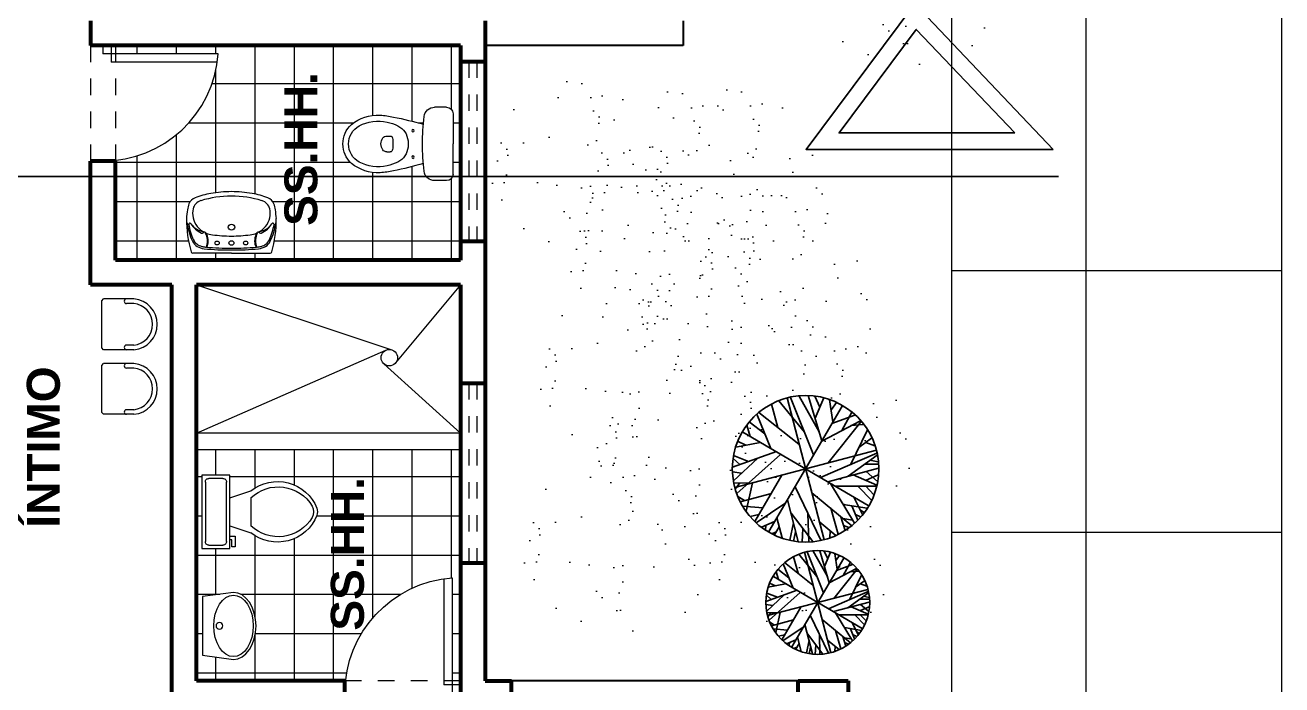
# Model space of a CAD drawing. Header units: millimetres. Extents: x 287 to 445, y 520 to 576.
# Drawn here: x 360.89 to 368.5, y 534.64 to 538.64 of the extents above; entities that cross this region are included whole.
import ezdxf

# ---------------------------------------------------------------- set-up
doc = ezdxf.new("R2010")
doc.units = ezdxf.units.MM
doc.header["$LTSCALE"] = 0.015
doc.linetypes.add('DASHED2', pattern=[9.525, 6.35, -3.175])
doc.layers.add('01 Corte', color=10, linetype='Continuous')
doc.layers.add('puntos alameda', color=94, linetype='Continuous')
for name, color, linetype, lineweight in [('Muebles', 11, 'Continuous', 20), ('Muros', 41, 'Continuous', 60), ('Muros Bajos', 20, 'Continuous', 30), ('pasto', 56, 'Continuous', 5), ('PISOS', 7, 'Continuous', 18), ('Proyecciones', 46, 'Continuous', 0), ('Puertas', 31, 'Continuous', 20), ('Texto', 133, 'Continuous', 20), ('Texturas', 38, 'Continuous', 0), ('Ventanas', 130, 'Continuous', 20)]:
    doc.layers.add(name, color=color, linetype=linetype, lineweight=lineweight)
pattern_1 = [(90, (-171.35843, 129.42132), (0.238125, 1e-17), []), (7e-15, (-171.35843, 129.42132), (3e-17, -0.238125), [])]
pattern_2 = [(270, (-204.1842, 883.2239), (1.5875, 1e-16), []), (7e-15, (-204.1842, 883.2239), (0, 1.5875), [])]

# ---------------------------------------------------------------- blocks, each defined once
blk = doc.blocks.new('sila')
at = {"layer": 'Muebles'}
for p, q in [((422.0537, 545.4777), (421.9238, 545.3478)), ((422.0726, 545.457), (422.0418, 545.4262)), ((421.9238, 545.332), (421.9238, 545.3478)), ((422.1258, 545.1301), (421.9238, 545.332)), ((422.2508, 545.2788), (422.22, 545.248)), ((422.2715, 545.2599), (422.1416, 545.1301)), ((422.1416, 545.1301), (422.1258, 545.1301))]:
    blk.add_line(p, q, dxfattribs=at)
for centre, radius, start, end in [((422.1531, 545.3593), 0.1546, 319.97911, 130.02089), ((422.0319, 545.4361), 0.014, 135, 315), ((422.1531, 545.3593), 0.1266, 320.50269, 129.49731), ((422.2299, 545.2381), 0.014, 135, 315)]:
    blk.add_arc(centre, radius, start, end, dxfattribs=at)
blk = doc.blocks.new('P02')
at = {"layer": 'Proyecciones', "linetype": 'DASHED2'}
for p, q in [((454.1652, 543.0906), (454.8652, 543.0906)), ((454.1652, 542.9406), (454.8652, 542.9406))]:
    blk.add_line(p, q, dxfattribs=at)
at = {"layer": 'Puertas'}
for p, q in [((454.2152, 543.7138), (454.2152, 543.0156)), ((454.2652, 543.7084), (454.2652, 543.0656)), ((454.1652, 543.0656), (454.2652, 543.0656)), ((454.1652, 543.0156), (454.2152, 543.0156))]:
    blk.add_line(p, q, dxfattribs=at)
blk.add_arc((454.1652, 543.0156), 0.7, 0, 85.90396, dxfattribs=at)
blk = doc.blocks.new('lavado 02')
at = {"layer": 'Muebles', "linetype": 'Continuous'}
for p, q in [((419.4792, 542.2666), (419.5047, 542.4545)), ((419.5047, 542.4545), (419.859, 542.4545)), ((419.5047, 542.4542), (419.5048, 542.4542)), ((419.6455, 542.384), (419.6106, 542.3771)), ((419.6818, 542.3863), (419.6455, 542.384)), ((419.7182, 542.384), (419.6818, 542.3863)), ((419.7531, 542.3771), (419.7182, 542.384)), ((419.8588, 542.4542), (419.859, 542.4542)), ((419.859, 542.4545), (419.885, 542.2666)), ((419.5098, 542.3124), (419.4992, 542.2899)), ((419.527, 542.3331), (419.5098, 542.3124)), ((419.5502, 542.3512), (419.527, 542.3331)), ((419.5784, 542.3661), (419.5502, 542.3512)), ((419.6106, 542.3771), (419.5784, 542.3661)), ((419.7853, 542.3661), (419.7531, 542.3771)), ((419.8135, 542.3512), (419.7853, 542.3661)), ((419.8367, 542.3331), (419.8135, 542.3512)), ((419.8539, 542.3124), (419.8367, 542.3331)), ((419.8645, 542.2899), (419.8539, 542.3124)), ((419.4826, 542.2399), (419.4792, 542.2666)), ((419.4942, 542.2142), (419.4826, 542.2399)), ((419.4992, 542.2899), (419.4961, 542.2666)), ((419.4961, 542.2666), (419.4992, 542.2432)), ((419.4992, 542.2432), (419.5098, 542.2208)), ((419.8539, 542.2208), (419.8645, 542.2432)), ((419.868, 542.2666), (419.8645, 542.2899)), ((419.8645, 542.2432), (419.868, 542.2666)), ((419.8811, 542.2399), (419.8695, 542.2142)), ((419.885, 542.2666), (419.8811, 542.2399)), ((419.5129, 542.1906), (419.4942, 542.2142)), ((419.5098, 542.2208), (419.527, 542.2001)), ((419.5382, 542.1698), (419.5129, 542.1906)), ((419.527, 542.2001), (419.5502, 542.1819)), ((419.569, 542.1528), (419.5382, 542.1698)), ((419.5502, 542.1819), (419.5784, 542.167)), ((419.5784, 542.167), (419.6106, 542.156)), ((419.6106, 542.156), (419.6455, 542.1492)), ((419.7182, 542.1492), (419.7531, 542.156)), ((419.7531, 542.156), (419.7853, 542.167)), ((419.7853, 542.167), (419.8135, 542.1819)), ((419.8255, 542.1698), (419.7947, 542.1528)), ((419.8135, 542.1819), (419.8367, 542.2001)), ((419.8507, 542.1906), (419.8255, 542.1698)), ((419.8367, 542.2001), (419.8539, 542.2208)), ((419.8695, 542.2142), (419.8507, 542.1906)), ((419.6041, 542.1402), (419.569, 542.1528)), ((419.6422, 542.1324), (419.6041, 542.1402)), ((419.6818, 542.1298), (419.6422, 542.1324)), ((419.6455, 542.1492), (419.6818, 542.1469)), ((419.6818, 542.1469), (419.7182, 542.1492)), ((419.7215, 542.1324), (419.6818, 542.1298)), ((419.7596, 542.1402), (419.7215, 542.1324)), ((419.7947, 542.1528), (419.7596, 542.1402))]:
    blk.add_line(p, q, dxfattribs=at)
blk.add_circle((419.6818, 542.3518), 0.0203, dxfattribs=at)
blk = doc.blocks.new('inodoro 02')
at = {"layer": 'Muebles'}
for p, q in [((418.6054, 542.4578, 0.0856), (418.6054, 542.9032, 0.0856)), ((418.6054, 542.9032, 0.0856), (418.7751, 542.9032, 0.0856)), ((418.6266, 542.5002, 0.0856), (418.6266, 542.8608, 0.0856)), ((418.6478, 542.882, 0.0856), (418.7327, 542.882, 0.0856)), ((418.7539, 542.8608, 0.0856), (418.7539, 542.5002, 0.0856)), ((418.7751, 542.9032, 0.0856), (418.7751, 542.4578, 0.0856)), ((418.7857, 542.8502, 0.0856), (418.7751, 542.8502, 0.0856)), ((418.8069, 542.8926, 0.0856), (418.7857, 542.8926, 0.0856)), ((418.7857, 542.8926, 0.0856), (418.7857, 542.8502, 0.0856)), ((418.8069, 542.829, 0.0856), (418.8069, 542.8926, 0.0856)), ((418.7751, 542.829, 0.0856), (418.8069, 542.829, 0.0856)), ((418.7751, 542.7654, 0.0856), (418.9024, 542.8078, 0.0856)), ((418.9024, 542.5957, 0.0856), (418.9024, 542.7654, 0.0856)), ((418.7751, 542.5957, 0.0856), (418.9024, 542.5532, 0.0856)), ((418.7327, 542.479, 0.0856), (418.6478, 542.479, 0.0856)), ((418.7751, 542.4578, 0.0856), (418.6054, 542.4578, 0.0856))]:
    blk.add_line(p, q, dxfattribs=at)
for centre, radius, start, end in [((418.6452, 542.8635, 0.0856), 0.0187, 81.8699, 188.1301), ((418.7353, 542.8635, 0.0856), 0.0187, 351.8699, 98.1301), ((419.0632, 542.6059, 0.0856), 0.2581, 22.02857, 128.53089), ((419.0682, 542.5914, 0.0856), 0.2403, 31.05318, 133.63227), ((419.1967, 542.6805, 0.0856), 0.0848, 335.73183, 24.26818), ((419.2205, 542.6805, 0.0856), 0.0848, 344.86053, 15.13947), ((419.0632, 542.7552, 0.0856), 0.2581, 231.46929, 337.97157), ((419.0682, 542.7696, 0.0856), 0.2403, 226.36791, 328.94699), ((418.6452, 542.4976, 0.0856), 0.0187, 171.8699, 278.1301), ((418.7353, 542.4976, 0.0856), 0.0187, 261.8699, 8.1301)]:
    blk.add_arc(centre, radius, start, end, dxfattribs=at)
blk = doc.blocks.new('lavado01')
at = {"layer": 'Muebles'}
for q in [(431.0722, 547.9867), (431.0722, 547.5185)]:
    blk.add_line((431.0722, 547.7526), q, dxfattribs=at)
for centre, major_axis, start_param, end_param in [((430.897, 547.3344), (0, -0.6916), 3.197279, 3.285244), ((430.8705, 547.1605), (0, -0.8644), 2.885319, 3.151657), ((430.8462, 547.5919), (0, -0.4322), 2.729477, 3.031053), ((431.162, 547.7737), (0, -0.5187), 4.317781, 4.509376), ((430.7978, 547.9372), (0, -0.0778), 3.509542, 4.233442), ((430.8158, 547.913), (0, -0.0735), 3.344376, 4.377766), ((430.8276, 547.8298), (0, -0.1902), 3.251717, 3.471059), ((430.8305, 547.8326), (0, -0.1556), 2.530502, 3.344376), ((430.897, 548.0045), (0, -0.00692), 3.004018, 5.780923), ((430.8263, 547.8598), (0, -0.1582), 2.058891, 2.638863), ((430.8305, 547.8883), (0, -0.1313), 1.774316, 2.565809), ((430.8462, 547.5919), (0, -0.4234), 2.745531, 3.004018), ((430.8393, 547.8467), (0, -0.1383), 2.12516, 2.530502), ((430.9648, 547.9108), (0, -0.0778), 1.848555, 2.745531), ((430.9695, 547.9091), (0, -0.086), 1.671495, 2.729477), ((431.063, 547.9867), (0, -0.0104), 1.570796, 2.885319), ((431.2758, 547.7526), (0, -0.6483), 4.517416, 4.712389), ((431.2259, 547.7526), (0, -0.5619), 4.377766, 4.712389), ((430.954, 547.9149), (0, -0.0104), 3.796945, 5.851261), ((430.9437, 547.9299), (0, -0.00864), 0.655353, 2.058891), ((430.9512, 547.9082), (0, -0.00134), 2.680944, 4.925095), ((430.9984, 548.0232), (0, -0.1297), -0.432135, 0.265821), ((430.8393, 547.8467), (0, -0.1383), 1.718468, 2.006825), ((430.9984, 548.0232), (0, -0.1253), -0.432135, 0.265821), ((431.0266, 547.9126), (0, -0.0104), 0.114993, 1.263752), ((431.0263, 547.9081), (0, -0.0104), 0.265821, 1.699459), ((430.8982, 547.8895), (0, -0.1556), 1.699459, 1.848555), ((429.593, 547.7526), (0, -1.6303), 1.570796, 1.664023), ((429.593, 547.7526), (0, -1.6425), 1.570796, 1.671495), ((430.2769, 547.7526), (0, -0.778), 1.570796, 1.718468), ((431.2758, 547.7526), (0, -0.6483), 4.712389, 4.907362), ((431.2259, 547.7526), (0, -0.5619), -1.570796, -1.236173), ((430.2769, 547.7526), (0, -0.778), 1.423124, 1.570796), ((429.593, 547.7526), (0, -1.6303), 1.47757, 1.570796), ((429.593, 547.7526), (0, -1.6425), 1.470097, 1.570796), ((431.162, 547.7316), (0, -0.5187), -1.367783, -1.176189), ((430.8158, 547.5922), (0, -0.0735), -1.236173, -0.202783), ((430.8305, 547.6169), (0, -0.1313), 0.575783, 1.367277), ((430.8263, 547.6454), (0, -0.1582), 0.502729, 1.082702), ((430.8393, 547.6585), (0, -0.1383), 0.61109, 1.016433), ((430.954, 547.5904), (0, -0.0104), 3.573517, 5.627833), ((430.9437, 547.5753), (0, -0.00864), 1.082702, 2.48624), ((430.9512, 547.5971), (0, -0.00134), 4.499683, 6.743833), ((430.9984, 547.4821), (0, -0.1297), 2.875772, 3.573728), ((430.8393, 547.6585), (0, -0.1383), 1.134768, 1.423124), ((430.9984, 547.4821), (0, -0.1253), 2.875772, 3.573728), ((430.9648, 547.5945), (0, -0.0778), 0.396061, 1.293038), ((430.9695, 547.5962), (0, -0.086), 0.412116, 1.470097), ((431.0266, 547.5927), (0, -0.0104), 1.87784, 3.0266), ((431.0263, 547.5972), (0, -0.0104), 1.442133, 2.875772), ((430.8982, 547.6158), (0, -0.1556), 1.293038, 1.442133), ((430.7978, 547.568), (0, -0.0778), -1.09185, -0.36795), ((430.8276, 547.6754), (0, -0.1902), -0.329466, -0.110124), ((430.8305, 547.6727), (0, -0.1556), -0.202783, 0.61109), ((430.8705, 548.3447), (0, -0.8644), -0.010064, 0.256274), ((430.8462, 547.9134), (0, -0.4322), 0.11054, 0.412116), ((430.897, 547.5008), (0, -0.00692), 3.643855, 6.42076), ((430.8462, 547.9133), (0, -0.4234), 0.137574, 0.396061), ((431.063, 547.5185), (0, -0.0104), 0.256274, 1.570796), ((430.897, 548.1708), (0, -0.6916), -0.143651, -0.055686)]:
    blk.add_ellipse(centre, major_axis=major_axis, ratio=0.888889, start_param=start_param, end_param=end_param, dxfattribs=at)
for centre, major_axis in [((431.0107, 547.8391), (0, -0.013)), ((430.9147, 547.7526), (0, -0.0199)), ((431.0107, 547.7526), (0, -0.0151)), ((431.0107, 547.6662), (0, -0.013))]:
    blk.add_ellipse(centre, major_axis=major_axis, ratio=0.888889, dxfattribs=at)
blk = doc.blocks.new('Inodoro01')
at = {"layer": 'Muebles'}
for p, q in [((431.0297, 548.5726), (430.9581, 548.5726)), ((431.0697, 548.5326), (431.0697, 548.3501)), ((430.6681, 548.3981), (430.6881, 548.3981)), ((431.0697, 548.1676), (431.0697, 548.3501)), ((430.6681, 548.3021), (430.6881, 548.3021)), ((431.0297, 548.1276), (430.9581, 548.1276))]:
    blk.add_line(p, q, dxfattribs=at)
for centre in [(430.8267, 548.4301), (430.8267, 548.2701)]:
    blk.add_circle(centre, 0.0075, dxfattribs=at)
for centre, radius, start, end in [((430.9581, 548.5086), 0.064, 90, 173.20695), ((431.0297, 548.5326), 0.04, 0, 90), ((430.6163, 548.2653), 0.26, 87.69717, 128.71313), ((430.6168, 548.2388), 0.2497, 77.61661, 117.73029), ((430.581, 547.9269), 0.6, 77.70933, 85.6206), ((430.62, 548.2378), 0.25, 62.59732, 78.38048), ((430.2071, 546.064), 2.5, 74.15388, 78.42561), ((432.2887, 548.3501), 1.404, 173.20695, 180), ((430.5617, 548.3501), 0.16, 132.43623, 180), ((430.5617, 548.3501), 0.1256, 119.11615, 180), ((430.6818, 548.3571), 0.1156, 6.24191, 62.59732), ((430.5617, 548.3501), 0.16, 180, 227.56377), ((430.5617, 548.3501), 0.1256, 180, 240.88385), ((430.6921, 548.3501), 0.06, 143.1301, 180), ((430.6921, 548.3501), 0.06, 180, 216.8699), ((430.6681, 548.3681), 0.03, 90, 143.1301), ((430.6881, 548.3831), 0.015, 6.64916, 90), ((430.4051, 548.3501), 0.3, 0, 6.64916), ((430.4051, 548.3501), 0.3, 353.35084, 0), ((430.6818, 548.3431), 0.1156, 297.40268, 353.75809), ((430.6178, 548.3501), 0.18, 0, 6.24191), ((430.6178, 548.3501), 0.18, 353.75809, 0), ((432.2887, 548.3501), 1.404, 180, 186.79305), ((430.6681, 548.3321), 0.03, 216.8699, 270), ((430.6881, 548.3171), 0.015, 270, 353.35084), ((430.6163, 548.4349), 0.26, 231.28687, 272.30283), ((430.6168, 548.4614), 0.2497, 242.26971, 282.38339), ((430.581, 548.7734), 0.6, 274.3794, 282.29067), ((430.62, 548.4624), 0.25, 281.61952, 297.40268), ((430.2071, 550.6363), 2.5, 281.57439, 285.84612), ((430.9581, 548.1916), 0.064, 186.79305, 270), ((431.0297, 548.1676), 0.04, 270, 0)]:
    blk.add_arc(centre, radius, start, end, dxfattribs=at)
blk = doc.blocks.new('Tree - deciduous plan')
for p, q in [((-26.4472, 46.5894), (-26.2712, 53.8116)), ((-22.0458, 42.0753), (-16.5881, 57.6486)), ((-21.1656, 55.8436), (-0.0388, 45.0094)), ((-12.5388, 54.9406), (-7.9613, 59.4546)), ((-12.3627, 32.1443), (-12.5388, 58.7776)), ((-5.3205, 59.6806), (16.5105, 16.7963)), ((2.426, 54.9406), (-1.4472, 59.9056)), ((0, 59.9996), (0, -60)), ((0.4894, 48.6208), (3.6584, 59.6806)), ((18.2711, 35.5298), (5.419, 59.6806)), ((9.8203, 51.5549), (12.8133, 58.5516)), ((19.6795, 19.5047), (16.3344, 57.6486)), ((17.0387, 51.1035), (23.2006, 55.1666)), ((17.7429, 43.6552), (25.4894, 54.2636)), ((42, 42), (-42, -42)), ((42, -42), (-42, 42)), ((-40.1797, 44.558), (-36.4825, 43.2038)), ((-37.0107, 47.0408), (-35.25, 35.5298)), ((-32.6092, 50.4264), (-23.2782, 23.5674)), ((-31.2008, 51.1035), (-0.2149, 20.1818)), ((31.6513, 50.8778), (30.2429, 30.5643)), ((31.1232, 42.5267), (35.8767, 48.1693)), ((-49.8627, 32.8214), (-32.7853, 32.8214)), ((-45.8134, 38.2383), (-40.5318, 33.0471)), ((-43.8768, 36.4326), (-44.405, 40.2696)), ((36.2288, 25.1474), (48.9049, 35.0784)), ((37.1091, 37.1098), (46.6161, 37.5612)), ((-32.2571, 20.6333), (-59.1937, 9.348)), ((-56.0247, 20.859), (-20.8134, 20.859)), ((-54.7923, 24.4702), (-47.75, 21.0847)), ((-53.2078, 27.4044), (-40.1797, 20.859)), ((54.3626, 25.3731), (20.9119, 0.3198)), ((23.3767, 23.3417), (53.3063, 27.4044)), ((-59.7219, 2.8025), (-12.0106, 12.0565)), ((-58.6656, 12.7336), (-35.9543, 7.5424)), ((-57.081, 17.9248), (-47.0458, 14.7649)), ((38.5175, 13.4107), (58.2359, 13.6364)), ((-54.6162, -24.7335), (-20.2853, 0.0941)), ((29.3626, -6.6771), (59.4682, 7.091)), ((-60, 0), (60, 0)), ((-59.7219, -4.8714), (-54.2641, -6.6771)), ((-45.2853, -0.1316), (-59.0177, -10.0627)), ((-10.074, -10.0627), (-2.5036, -59.7178)), ((9.2922, -9.1598), (59.6443, -2.8401)), ((26.3697, -18.4138), (58.9401, -9.8369)), ((-58.4895, -12.3197), (-36.4825, -11.6426)), ((-57.081, -18.4138), (-45.2853, -17.9624)), ((-52.6797, -18.188), (-55.4966, -22.0251)), ((-53.2078, -27.442), (-16.7641, -16.6081)), ((-47.2219, -19.3166), (-50.2148, -26.3135)), ((-19.9331, -20.2194), (-28.5599, -52.721)), ((-14.8275, -15.0282), (-14.6515, -57.6865)), ((-0.0388, -19.0909), (25.8415, -53.8495)), ((18.6232, -18.6394), (26.7218, -53.3981)), ((18.7992, -18.6394), (57.3556, -17.2853)), ((38.1654, -18.188), (52.426, -29.0219)), ((-38.9472, -29.0219), (-51.4472, -30.6018)), ((-46.5177, -30.1504), (-49.5106, -33.536)), ((-35.9543, -22.4765), (-44.0529, -40.5329)), ((30.419, -30.1504), (32.3556, -50.0125)), ((45.9119, -24.0564), (55.595, -22.2508)), ((-32.4331, -32.4075), (-48.1021, -35.5674)), ((-43.7008, -34.6645), (-46.6937, -37.373)), ((-24.6867, -37.8244), (-38.7712, -45.7241)), ((-14.6515, -36.2445), (-27.6797, -52.9467)), ((-14.6515, -32.1818), (-3.912, -59.4922)), ((-6.2008, -36.2445), (17.919, -57.0094)), ((22.8485, -36.4702), (35.3485, -48.4326)), ((31.4753, -31.279), (49.6091, -33.3103)), ((41.5105, -32.6332), (46.088, -38.0501)), ((-26.2712, -43.9185), (-34.7219, -48.6583)), ((-14.6515, -47.3041), (-25.0388, -54.3009)), ((-21.5177, -45.4984), (-19.9331, -56.1065)), ((-8.4895, -47.5298), (-11.4825, -58.5893)), ((5.9471, -46.6269), (10.5246, -58.5893)), ((24.7852, -44.8213), (23.0246, -54.978)), ((-6.3768, -52.721), (-9.3698, -58.815)), ((8.4119, -53.1724), (3.8344, -59.4922))]:
    blk.add_line(p, q)
blk.add_circle((0, 0), 60)

msp = doc.modelspace()

# ---------------------------------------------------------------- hatches: boundary and pattern name
at = {"layer": 'pasto', "ltscale": 0.3}
h = msp.add_hatch(dxfattribs=at)
h.set_pattern_fill('AR-SAND', color=256, scale=0.008, angle=90, style=0)
h.set_pattern_definition([(52.5, (146.33055, 554.7895), (0.3915306, -0.01280025), [0, -0.308864, 0, -0.34544, 0, -0.3302]), (82.5, (146.33055, 554.7895), (0.5734601, 0.3596186), [0, -0.166624, 0, -0.278384, 0, -0.10668]), (122.5, (146.33055, 554.53957), (0.00114975, 0.6327939), [0, -0.1016, 0, -0.36576, 0, -0.47752]), (132.5, (146.33055, 554.53957), (0.1783435, 0.6108452), [0, -0.0508, 0, -0.239776, 0, -0.27432])])
edge = h.paths.add_edge_path()
edge.add_arc((366.185, 538.8536), 0.5882, 90, 450, ccw=False)
h = msp.add_hatch(dxfattribs=at)
h.set_pattern_fill('AR-SAND', color=256, scale=0.008, angle=90, style=0)
h.set_pattern_definition([(52.5, (144.39716, 553.65573), (0.3915306, -0.01280025), [0, -0.308864, 0, -0.34544, 0, -0.3302]), (82.5, (144.39716, 553.6557), (0.5734601, 0.3596186), [0, -0.166624, 0, -0.278384, 0, -0.10668]), (122.5, (144.39716, 553.4058), (0.00114975, 0.6327939), [0, -0.1016, 0, -0.36576, 0, -0.47752]), (132.5, (144.39716, 553.4058), (0.1783435, 0.6108452), [0, -0.0508, 0, -0.239776, 0, -0.27432])])
edge = h.paths.add_edge_path()
edge.add_arc((364.2516, 537.7198), 0.5882, 90, 450, ccw=False)
h = msp.add_hatch(dxfattribs=at)
h.set_pattern_fill('AR-SAND', color=256, scale=0.008, angle=90, style=0)
h.set_pattern_definition([(52.5, (145.00652, 553.59432), (0.3915306, -0.01280025), [0, -0.308864, 0, -0.34544, 0, -0.3302]), (82.5, (145.0065, 553.5943), (0.5734601, 0.3596186), [0, -0.166624, 0, -0.278384, 0, -0.10668]), (122.5, (145.00652, 553.3444), (0.00114975, 0.6327939), [0, -0.1016, 0, -0.36576, 0, -0.47752]), (132.5, (145.0065, 553.3444), (0.1783435, 0.6108452), [0, -0.0508, 0, -0.239776, 0, -0.27432])])
edge = h.paths.add_edge_path()
edge.add_arc((364.861, 537.6584), 0.5882, 90, 450, ccw=False)
h = msp.add_hatch(dxfattribs=at)
h.set_pattern_fill('AR-SAND', color=256, scale=0.008, angle=90, style=0)
h.set_pattern_definition([(52.5, (145.3658, 553.60587), (0.3915306, -0.01280025), [0, -0.308864, 0, -0.34544, 0, -0.3302]), (82.5, (145.3658, 553.60587), (0.5734601, 0.3596186), [0, -0.166624, 0, -0.278384, 0, -0.10668]), (122.5, (145.3658, 553.35593), (0.00114975, 0.6327939), [0, -0.1016, 0, -0.36576, 0, -0.47752]), (132.5, (145.3658, 553.35593), (0.1783435, 0.6108452), [0, -0.0508, 0, -0.239776, 0, -0.27432])])
edge = h.paths.add_edge_path()
edge.add_arc((365.2203, 537.67), 0.5882, 90, 450, ccw=False)
h = msp.add_hatch(dxfattribs=at)
h.set_pattern_fill('AR-SAND', color=256, scale=0.008, angle=90, style=0)
h.set_pattern_definition([(52.5, (144.87546, 553.12073), (0.3915306, -0.01280025), [0, -0.308864, 0, -0.34544, 0, -0.3302]), (82.5, (144.87546, 553.12073), (0.5734601, 0.3596186), [0, -0.166624, 0, -0.278384, 0, -0.10668]), (122.5, (144.87546, 552.8708), (0.00114975, 0.6327939), [0, -0.1016, 0, -0.36576, 0, -0.47752]), (132.5, (144.87546, 552.8708), (0.1783435, 0.6108452), [0, -0.0508, 0, -0.239776, 0, -0.27432])])
edge = h.paths.add_edge_path()
edge.add_arc((364.7299, 537.1848), 0.5882, 90, 450, ccw=False)
h = msp.add_hatch(dxfattribs=at)
h.set_pattern_fill('AR-SAND', color=256, scale=0.008, angle=90, style=0)
h.set_pattern_definition([(52.5, (145.63798, 552.96544), (0.3915306, -0.01280025), [0, -0.308864, 0, -0.34544, 0, -0.3302]), (82.5, (145.638, 552.96544), (0.5734601, 0.3596186), [0, -0.166624, 0, -0.278384, 0, -0.10668]), (122.5, (145.63798, 552.7155), (0.00114975, 0.6327939), [0, -0.1016, 0, -0.36576, 0, -0.47752]), (132.5, (145.638, 552.7155), (0.1783435, 0.6108452), [0, -0.0508, 0, -0.239776, 0, -0.27432])])
edge = h.paths.add_edge_path()
edge.add_arc((365.4924, 537.0295), 0.5882, 90, 450, ccw=False)
h = msp.add_hatch(dxfattribs=at)
h.set_pattern_fill('AR-SAND', color=256, scale=0.008, angle=90, style=0)
h.set_pattern_definition([(52.5, (145.3104, 552.80033), (0.3915306, -0.01280025), [0, -0.308864, 0, -0.34544, 0, -0.3302]), (82.5, (145.3104, 552.80033), (0.5734601, 0.3596186), [0, -0.166624, 0, -0.278384, 0, -0.10668]), (122.5, (145.3104, 552.5504), (0.00114975, 0.6327939), [0, -0.1016, 0, -0.36576, 0, -0.47752]), (132.5, (145.3104, 552.5504), (0.1783435, 0.6108452), [0, -0.0508, 0, -0.239776, 0, -0.27432])])
edge = h.paths.add_edge_path()
edge.add_arc((365.1649, 536.8644), 0.5882, 90, 450, ccw=False)
h = msp.add_hatch(dxfattribs=at)
h.set_pattern_fill('AR-SAND', color=256, scale=0.008, angle=90, style=0)
h.set_pattern_definition([(52.5, (144.6905, 552.4073), (0.3915306, -0.01280025), [0, -0.308864, 0, -0.34544, 0, -0.3302]), (82.5, (144.6905, 552.4073), (0.5734601, 0.3596186), [0, -0.166624, 0, -0.278384, 0, -0.10668]), (122.5, (144.6905, 552.15736), (0.00114975, 0.6327939), [0, -0.1016, 0, -0.36576, 0, -0.47752]), (132.5, (144.6905, 552.15736), (0.1783435, 0.6108452), [0, -0.0508, 0, -0.239776, 0, -0.27432])])
edge = h.paths.add_edge_path()
edge.add_arc((364.545, 536.4714), 0.5882, 90, 450, ccw=False)
h = msp.add_hatch(dxfattribs=at)
h.set_pattern_fill('AR-SAND', color=256, scale=0.008, angle=90, style=0)
h.set_pattern_definition([(52.5, (145.87337, 552.121), (0.3915306, -0.01280025), [0, -0.308864, 0, -0.34544, 0, -0.3302]), (82.5, (145.87337, 552.121), (0.5734601, 0.3596186), [0, -0.166624, 0, -0.278384, 0, -0.10668]), (122.5, (145.87337, 551.87106), (0.00114975, 0.6327939), [0, -0.1016, 0, -0.36576, 0, -0.47752]), (132.5, (145.87337, 551.87106), (0.1783435, 0.6108452), [0, -0.0508, 0, -0.239776, 0, -0.27432])])
edge = h.paths.add_edge_path()
edge.add_arc((365.7278, 536.1851), 0.5882, 90, 450, ccw=False)
h = msp.add_hatch(dxfattribs=at)
h.set_pattern_fill('AR-SAND', color=256, scale=0.008, angle=90, style=0)
h.set_pattern_definition([(52.5, (145.05715, 551.9422), (0.3915306, -0.01280025), [0, -0.308864, 0, -0.34544, 0, -0.3302]), (82.5, (145.05715, 551.9422), (0.5734601, 0.3596186), [0, -0.166624, 0, -0.278384, 0, -0.10668]), (122.5, (145.05715, 551.69227), (0.00114975, 0.6327939), [0, -0.1016, 0, -0.36576, 0, -0.47752]), (132.5, (145.05715, 551.69227), (0.1783435, 0.6108452), [0, -0.0508, 0, -0.239776, 0, -0.27432])])
edge = h.paths.add_edge_path()
edge.add_arc((364.9116, 536.0063), 0.5882, 90, 450, ccw=False)
h = msp.add_hatch(dxfattribs=at)
h.set_pattern_fill('AR-SAND', color=256, scale=0.008, angle=90, style=0)
h.set_pattern_definition([(52.5, (144.5927, 551.3547), (0.3915306, -0.01280025), [0, -0.308864, 0, -0.34544, 0, -0.3302]), (82.5, (144.5927, 551.3547), (0.5734601, 0.3596186), [0, -0.166624, 0, -0.278384, 0, -0.10668]), (122.5, (144.5927, 551.10477), (0.00114975, 0.6327939), [0, -0.1016, 0, -0.36576, 0, -0.47752]), (132.5, (144.5927, 551.10477), (0.1783435, 0.6108452), [0, -0.0508, 0, -0.239776, 0, -0.27432])])
edge = h.paths.add_edge_path()
edge.add_arc((364.4472, 535.4188), 0.5882, 90, 450, ccw=False)
h = msp.add_hatch(dxfattribs=at)
h.set_pattern_fill('AR-SAND', color=256, scale=0.008, angle=90, style=0)
h.set_pattern_definition([(52.5, (145.71715, 551.3547), (0.3915306, -0.01280025), [0, -0.308864, 0, -0.34544, 0, -0.3302]), (82.5, (145.71715, 551.3547), (0.5734601, 0.3596186), [0, -0.166624, 0, -0.278384, 0, -0.10668]), (122.5, (145.71715, 551.10477), (0.00114975, 0.6327939), [0, -0.1016, 0, -0.36576, 0, -0.47752]), (132.5, (145.71715, 551.10477), (0.1783435, 0.6108452), [0, -0.0508, 0, -0.239776, 0, -0.27432])])
edge = h.paths.add_edge_path()
edge.add_arc((365.5716, 535.4188), 0.5882, 90, 450, ccw=False)
at = {"layer": 'PISOS'}
h = msp.add_hatch(dxfattribs=at)
h.set_pattern_fill('NET', color=256, scale=0.5, angle=90, style=0)
h.set_pattern_definition(pattern_2)
h.paths.add_polyline_path([(368.503, 537.5125), (368.503, 543.2128), (366.503, 543.2128), (366.503, 536.9294)])
h = msp.add_hatch(dxfattribs=at)
h.set_pattern_fill('NET', color=256, scale=0.5, angle=90, style=0)
h.set_pattern_definition(pattern_2)
h.paths.add_polyline_path([(368.503, 530.4625), (368.503, 537.5125), (366.503, 536.9294), (366.503, 530.2235)])
at = {"layer": 'Texturas'}
h = msp.add_hatch(dxfattribs=at)
h.set_pattern_fill('NET,_O', color=256, scale=0.075, angle=90)
h.set_pattern_definition(pattern_1)
h.paths.add_polyline_path([(363.5245, 538.5125), (363.5245, 537.2125), (361.4332, 537.2125), (361.4332, 537.8125), (361.4332, 537.8165, 0.362752), (362.0564, 538.4625), (361.4332, 538.4625), (361.4332, 538.5125)])
h.paths.add_polyline_path([(363.119, 538.0791, 0.034533), (363.0371, 538.0911, 0.180901), (362.8641, 538.0342, 0.210568), (362.812, 537.9161, 0.210568), (362.8641, 537.798, 0.180901), (363.0371, 537.7411, 0.034533), (363.119, 537.7531, 0.018641), (363.3001, 537.7973, 0.008455), (363.3049, 537.7501, 0.379899), (363.3684, 537.6936), (363.44, 537.6936, 0.414214), (363.48, 537.7336), (363.48, 537.9161), (363.48, 538.0986, 0.414214), (363.44, 538.1386), (363.3684, 538.1386, 0.379899), (363.3049, 538.0822, 0.008455), (363.3001, 538.035, 0.018641)], flags=16)
h.paths.add_polyline_path([(363.2071, 537.8966, -0.250976), (363.1454, 537.8065, -0.068976), (363.0807, 537.7836, -0.176838), (362.9109, 537.8064, -0.272087), (362.8464, 537.9161, -0.272087), (362.9109, 538.0258, -0.176838), (363.0807, 538.0487, -0.068976), (363.1454, 538.0258, -0.250976), (363.2071, 537.9357, -0.027242), (363.2081, 537.9161, -0.027242)], flags=0)
h.paths.add_polyline_path([(363.237, 537.9886, 1), (363.237, 538.0036, 1)], flags=0)
h.paths.add_polyline_path([(363.0985, 537.9641), (363.0784, 537.9641, 0.236068), (363.0544, 537.9521, 0.162278), (363.0424, 537.9161, 0.162278), (363.0544, 537.8801, 0.236068), (363.0784, 537.8681), (363.0985, 537.8681, 0.380618), (363.1134, 537.8814, 0.029021), (363.1154, 537.9161, 0.029021), (363.1134, 537.9509, 0.380618)], flags=0)
h.paths.add_polyline_path([(363.237, 537.8286, 1), (363.237, 537.8436, 1)], flags=0)
edge = h.paths.add_edge_path(flags=16)
edge.add_ellipse((362.3211, 537.5287), major_axis=(0.0778, 0), ratio=0.888889, start_angle=21.08196, end_angle=62.55838)
edge.add_ellipse((362.1575, 537.1645), major_axis=(0.5187, 0), ratio=0.888889, start_angle=67.39065, end_angle=78.36821)
edge.add_ellipse((362.1365, 537.0506), major_axis=(0.6483, 0), ratio=0.888889, start_angle=78.82886, end_angle=90)
edge.add_ellipse((362.1365, 537.0506), major_axis=(0.6483, 0), ratio=0.888889, start_angle=90, end_angle=101.17114)
edge.add_ellipse((362.1155, 537.1645), major_axis=(0.5187, 0), ratio=0.888889, start_angle=101.63179, end_angle=112.60935)
edge.add_ellipse((361.9519, 537.5287), major_axis=(0.0778, 0), ratio=0.888889, start_angle=117.44162, end_angle=158.91804)
edge.add_ellipse((362.0593, 537.4989), major_axis=(0.1902, 0), ratio=0.888889, start_angle=161.12298, end_angle=173.69036)
edge.add_ellipse((362.5547, 537.4294), major_axis=(0.6916, 0), ratio=0.888889, start_angle=171.7694, end_angle=176.80941)
edge.add_ellipse((362.7286, 537.4559), major_axis=(0.8644, 0), ratio=0.888889, start_angle=179.42337, end_angle=194.68341)
edge.add_ellipse((361.9024, 537.2635), major_axis=(0.0104, 0), ratio=0.888889, start_angle=194.68341, end_angle=270)
edge.add_line((361.9024, 537.2543), (362.1365, 537.2543))
edge.add_line((362.1365, 537.2543), (362.3706, 537.2543))
edge.add_ellipse((362.3706, 537.2635), major_axis=(0.0104, 0), ratio=0.888889, start_angle=270, end_angle=345.31659)
edge.add_ellipse((361.5444, 537.4559), major_axis=(0.8644, 0), ratio=0.888889, start_angle=-14.68341, end_angle=0.57663)
edge.add_ellipse((361.7183, 537.4294), major_axis=(0.6916, 0), ratio=0.888889, start_angle=3.19059, end_angle=8.2306)
edge.add_ellipse((362.2137, 537.4989), major_axis=(0.1902, 0), ratio=0.888889, start_angle=6.30964, end_angle=18.87702)
edge = h.paths.add_edge_path(flags=0)
edge.add_ellipse((362.2969, 537.5107), major_axis=(0.0735, 0), ratio=0.888889, start_angle=11.61863, end_angle=70.82751)
edge.add_ellipse((362.1365, 537.1006), major_axis=(0.5619, 0), ratio=0.888889, start_angle=70.82751, end_angle=90)
edge.add_ellipse((362.1365, 537.1006), major_axis=(0.5619, 0), ratio=0.888889, start_angle=90, end_angle=109.17249)
edge.add_ellipse((361.9761, 537.5107), major_axis=(0.0735, 0), ratio=0.888889, start_angle=109.17249, end_angle=168.38137)
edge.add_ellipse((362.0565, 537.496), major_axis=(0.1556, 0), ratio=0.888889, start_angle=168.38137, end_angle=215.0129)
edge.add_ellipse((362.0424, 537.4871), major_axis=(0.1383, 0), ratio=0.888889, start_angle=215.0129, end_angle=238.23732)
edge.add_ellipse((362.0008, 537.4959), major_axis=(0.1313, 0), ratio=0.888889, start_angle=212.98996, end_angle=256.24263, ccw=False)
edge.add_ellipse((361.8846, 537.4294), major_axis=(0.00692, 0), ratio=0.888889, start_angle=28.83351, end_angle=187.88242)
edge.add_ellipse((362.2972, 537.4802), major_axis=(0.4234, 0), ratio=0.888889, start_angle=187.88242, end_angle=202.69263)
edge.add_ellipse((361.9783, 537.3617), major_axis=(0.0778, 0), ratio=0.888889, start_angle=202.69263, end_angle=254.08562)
edge.add_ellipse((361.9997, 537.4282), major_axis=(0.1556, 0), ratio=0.888889, start_angle=254.08562, end_angle=262.62816)
edge.add_ellipse((362.1365, 538.7334), major_axis=(1.6303, 0), ratio=0.888889, start_angle=264.65851, end_angle=270)
edge.add_ellipse((362.1365, 538.7334), major_axis=(1.6303, 0), ratio=0.888889, start_angle=-90, end_angle=-84.65851)
edge.add_ellipse((362.2733, 537.4282), major_axis=(0.1556, 0), ratio=0.888889, start_angle=-82.62816, end_angle=-74.08562)
edge.add_ellipse((362.2947, 537.3617), major_axis=(0.0778, 0), ratio=0.888889, start_angle=-74.08562, end_angle=-22.69263)
edge.add_ellipse((361.9758, 537.4802), major_axis=(0.4234, 0), ratio=0.888889, start_angle=-22.69263, end_angle=-7.88242)
edge.add_ellipse((362.3884, 537.4294), major_axis=(0.00692, 0), ratio=0.888889, start_angle=-7.88242, end_angle=151.16648)
edge.add_ellipse((362.2722, 537.4959), major_axis=(0.1313, 0), ratio=0.888889, start_angle=-76.24263, end_angle=-32.98996, ccw=False)
edge.add_ellipse((362.2306, 537.4871), major_axis=(0.1383, 0), ratio=0.888889, start_angle=-58.23732, end_angle=-35.0129)
edge.add_ellipse((362.2165, 537.496), major_axis=(0.1556, 0), ratio=0.888889, start_angle=-35.0129, end_angle=11.61863)
edge = h.paths.add_edge_path(flags=0)
edge.add_ellipse((362.4071, 537.328), major_axis=(0.1297, 0), ratio=0.888889, start_angle=155.24049, end_angle=155.58323, ccw=False)
edge.add_ellipse((362.292, 537.3752), major_axis=(0.00134, 0), ratio=0.888889, start_angle=-26.3932, end_angle=102.18714, ccw=False)
edge.add_ellipse((362.2987, 537.3724), major_axis=(0.0104, 0), ratio=0.888889, start_angle=37.54895, end_angle=155.25254)
edge = h.paths.add_edge_path(flags=0)
edge.add_ellipse((362.2964, 537.2998), major_axis=(0.0104, 0), ratio=0.888889, start_angle=186.58859, end_angle=252.40767)
edge.add_ellipse((362.292, 537.3002), major_axis=(0.0104, 0), ratio=0.888889, start_angle=195.23043, end_angle=277.37184, ccw=False)
edge = h.paths.add_edge_path(flags=0)
edge.add_ellipse((361.9742, 537.3724), major_axis=(0.0104, 0), ratio=0.888889, start_angle=24.74746, end_angle=142.45105, ccw=False)
edge.add_ellipse((361.8659, 537.328), major_axis=(0.1297, 0), ratio=0.888889, start_angle=24.41677, end_angle=24.75951, ccw=False)
edge.add_ellipse((361.9809, 537.3752), major_axis=(0.00134, 0), ratio=0.888889, start_angle=77.81286, end_angle=206.3932, ccw=False)
edge.add_ellipse((361.8659, 537.328), major_axis=(0.1253, 0), ratio=0.888889, start_angle=-15.23043, end_angle=24.75951, ccw=False)
edge.add_ellipse((361.9766, 537.2998), major_axis=(0.0104, 0), ratio=0.888889, start_angle=-72.40767, end_angle=-6.58859, ccw=False)
edge.add_ellipse((361.981, 537.3002), major_axis=(0.0104, 0), ratio=0.888889, start_angle=262.62816, end_angle=344.76957)
edge.add_ellipse((361.8659, 537.328), major_axis=(0.1297, 0), ratio=0.888889, start_angle=-15.23043, end_angle=24.41677)
edge.add_ellipse((362.0424, 537.4871), major_axis=(0.1383, 0), ratio=0.888889, start_angle=245.0331, end_angle=261.53902)
edge = h.paths.add_edge_path(flags=0)
edge.add_ellipse((362.1365, 537.4118), major_axis=(0.0199, 0), ratio=0.888889, start_angle=0, end_angle=360)
edge = h.paths.add_edge_path(flags=0)
edge.add_ellipse((362.2229, 537.3157), major_axis=(0.013, 0), ratio=0.888889, start_angle=0, end_angle=360)
edge = h.paths.add_edge_path(flags=0)
edge.add_ellipse((362.1365, 537.3157), major_axis=(0.0151, 0), ratio=0.888889, start_angle=0, end_angle=360)
edge = h.paths.add_edge_path(flags=0)
edge.add_ellipse((362.05, 537.3157), major_axis=(0.013, 0), ratio=0.888889, start_angle=0, end_angle=360)
h.paths.add_polyline_path([(362.6855, 537.4089), (362.6855, 538.3611), (362.4286, 538.3611), (362.4286, 537.4089)], flags=24)
h = msp.add_hatch(dxfattribs=at)
h.set_pattern_fill('NET,_O', color=256, scale=0.075, angle=90)
h.set_pattern_definition(pattern_1)
h.paths.add_polyline_path([(363.5245, 536.0625), (363.5245, 534.6625), (363.4745, 534.6625), (363.4745, 535.2857, 0.362752), (362.8286, 534.6625), (362.8245, 534.6625), (361.9245, 534.6625), (361.9245, 536.0625)])
h.paths.add_polyline_path([(362.6549, 535.7087, 0.501323), (362.2548, 535.8138), (362.1276, 535.7713), (362.1276, 535.9092), (361.9579, 535.9092), (361.9579, 535.4638), (362.1276, 535.4638), (362.1276, 535.5168), (362.1382, 535.5168), (362.1382, 535.4744), (362.1594, 535.4744), (362.1594, 535.538), (362.1276, 535.538), (362.1276, 535.6016), (362.2548, 535.5592, 0.501317), (362.6549, 535.6643, 0.132891)], flags=16)
h.paths.add_polyline_path([(362.6265, 535.7214, 0.48008), (362.2548, 535.7713), (362.2548, 535.6016, 0.48008), (362.6265, 535.6516, 0.215004)], flags=0)
h.paths.add_polyline_path([(362.1064, 535.8668, 0.5), (362.0851, 535.888), (362.0003, 535.888, 0.5), (361.9791, 535.8668), (361.9791, 535.5062, 0.5), (362.0003, 535.485), (362.0851, 535.485, 0.5), (362.1064, 535.5062)], flags=0)
h.paths.add_polyline_path([(362.2457, 535.1386), (362.2249, 535.1639), (362.2013, 535.1827), (362.1756, 535.1942), (362.1489, 535.1976), (361.961, 535.1721), (361.961, 534.8179), (362.1489, 534.7919), (362.1756, 534.7958), (362.2013, 534.8073), (362.2249, 534.8261), (362.2457, 534.8514), (362.2627, 534.8821), (362.2753, 534.9173), (362.2831, 534.9554), (362.2857, 534.995), (362.2831, 535.0346), (362.2753, 535.0727), (362.2627, 535.1079)], flags=16)
h.paths.add_polyline_path([(362.2336, 535.1267), (362.2154, 535.1498), (362.1948, 535.167), (362.1723, 535.1776), (362.1489, 535.1808), (362.1256, 535.1776), (362.1031, 535.167), (362.0825, 535.1498), (362.0643, 535.1267), (362.0494, 535.0985), (362.0384, 535.0663), (362.0316, 535.0313), (362.0293, 534.995), (362.0316, 534.9587), (362.0384, 534.9237), (362.0494, 534.8915), (362.0643, 534.8633), (362.0825, 534.8402), (362.1031, 534.823), (362.1256, 534.8124), (362.1489, 534.8088), (362.1723, 534.8124), (362.1948, 534.823), (362.2154, 534.8402), (362.2336, 534.8633), (362.2485, 534.8915), (362.2595, 534.9237), (362.2663, 534.9587), (362.2686, 534.995), (362.2663, 535.0313), (362.2595, 535.0663), (362.2485, 535.0985)], flags=0)
h.paths.add_polyline_path([(362.0637, 535.0153, 1), (362.0637, 534.9747, 1)], flags=0)
h.paths.add_polyline_path([(362.9672, 534.9556), (362.9672, 535.9078), (362.7102, 535.9078), (362.7102, 534.9556)], flags=25)

# ---------------------------------------------------------------- linework, layer by layer
at = {"layer": '01 Corte'}
msp.add_line((353.8615, 537.718), (367.1493, 537.718), dxfattribs=at)
msp.add_lwpolyline([(367.1168, 537.8828), (365.6197, 537.8828), (366.2785, 538.7647), (367.1168, 537.8828)], dxfattribs=at)
msp.add_lwpolyline([(366.8838, 537.9828), (365.8192, 537.9828), (366.2876, 538.6099)], close=True, dxfattribs=at)
at = {"layer": 'Muebles'}
for p, q in [((361.9245, 537.0625), (363.1092, 536.668)), ((363.5245, 537.0625), (363.1319, 536.5886)), ((361.9245, 536.1625), (363.0733, 536.6663)), ((363.5245, 536.1625), (363.0598, 536.5835)), ((363.5245, 536.1625), (361.9245, 536.1625)), ((363.5245, 536.0625), (361.9245, 536.0625))]:
    msp.add_line(p, q, dxfattribs=at)
msp.add_circle((363.0934, 536.6205), 0.05, dxfattribs=at)
at = {"layer": 'Muros'}
for p, q in [((361.2832, 538.6625), (361.2832, 538.5125)), ((363.6745, 538.6625), (363.6745, 537.2125)), ((363.5245, 538.5125), (361.2832, 538.5125)), ((363.5245, 538.5125), (363.5245, 537.2125)), ((363.5245, 538.4159), (363.6745, 538.4159)), ((361.4332, 537.8125), (361.2832, 537.8125)), ((361.2832, 537.0625), (361.2832, 537.8125)), ((361.4332, 537.2125), (361.4332, 537.8125)), ((363.5245, 537.3269), (363.6745, 537.3269)), ((363.5245, 537.2125), (361.4332, 537.2125)), ((363.6745, 537.2125), (363.6745, 537.0625)), ((361.7745, 537.0625), (361.2832, 537.0625)), ((361.7745, 532.3125), (361.7745, 537.0625)), ((361.9245, 534.6625), (361.9245, 537.0625)), ((363.5245, 537.0625), (361.9245, 537.0625)), ((363.5245, 537.0625), (363.5245, 534.5125)), ((363.6745, 537.0625), (363.6745, 534.6625)), ((363.5245, 536.4662), (363.6745, 536.4662)), ((363.5245, 535.3771), (363.6745, 535.3771)), ((362.8245, 534.6625), (361.9245, 534.6625)), ((362.8245, 534.5125), (362.8245, 534.6625)), ((363.6745, 534.6625), (363.8347, 534.6625)), ((363.8347, 534.5125), (363.8347, 534.6625)), ((365.5724, 534.6625), (365.8745, 534.6625)), ((365.5724, 534.5125), (365.5724, 534.6625)), ((365.8745, 534.6625), (365.8745, 534.5125))]:
    msp.add_line(p, q, dxfattribs=at)
at = {"layer": 'Muros Bajos'}
for p, q in [((364.8745, 538.6625), (364.8745, 538.5125)), ((364.8745, 538.5125), (363.6745, 538.5125)), ((365.5724, 534.6625), (363.8347, 534.6625))]:
    msp.add_line(p, q, dxfattribs=at)
at = {"layer": 'PISOS'}
for p, q in [((366.503, 523.4061), (366.503, 543.2128)), ((368.503, 523.4061), (368.503, 543.2128))]:
    msp.add_line(p, q, dxfattribs=at)
at = {"layer": 'Ventanas', "linetype": 'DASHED2'}
for p, q in [((363.5745, 538.4159), (363.5745, 537.3269)), ((363.6245, 538.4159), (363.6245, 537.3269)), ((363.5745, 536.4662), (363.5745, 535.3771)), ((363.6245, 536.4662), (363.6245, 535.3771))]:
    msp.add_line(p, q, dxfattribs=at)

# ---------------------------------------------------------------- block references
at = {"layer": 'Muebles', "xscale": -1}
for name, p, rotation in [('Inodoro01', (-67.5897, 1086.2663), 180), ('inodoro 02', (-56.6475, 1078.367, -0.0856), 180), ('lavado 02', (904.4155, 954.6768, -0.0856), 90)]:
    msp.add_blockref(name, p, dxfattribs=dict(at, rotation=rotation))
at = {"layer": 'Muebles'}
for name, p, rotation in [('lavado01', (-185.6161, 968.3264), 270), ('sila', (-322.6022, 449.7029), 314.9999999999963), ('sila', (-322.6022, 449.3114), 314.9999999999963)]:
    msp.add_blockref(name, p, dxfattribs=dict(at, rotation=rotation))
at = {"layer": 'Puertas', "rotation": 270}
msp.add_blockref('P02', (-181.6574, 992.6777), dxfattribs=at)
at = {"layer": 'Puertas', "xscale": -1}
msp.add_blockref('P02', (817.6897, -8.4281), dxfattribs=at)
at = {"layer": 'puntos alameda', "color": 7, "linetype": 'ByBlock', "lineweight": 0}
for p, xscale, yscale, zscale, rotation in [((365.6167, 535.9471), 0.007405634628365269, 0.007405634628365269, 0.007405634628365269, 104.6705850332758), ((365.6904, 535.1368), 0.00524074937675885, 0.00524074937675885, 0.00524074937675885, 104.6705850334841)]:
    msp.add_blockref('Tree - deciduous plan', p, dxfattribs=dict(at, xscale=xscale, yscale=yscale, zscale=zscale, rotation=rotation))

# ---------------------------------------------------------------- texts
at = {"layer": 'Texto', "char_height": 0.1, "width": 1.072698, "attachment_point": 8, "rotation": 90}
for s, insert in [('{\\fArial|b1|i0|c0|p34;\\H2x;SS.HH.}', (362.6605, 537.885)), ('{\\fArial|b1|i0|c0|p34;\\H2x;ESTAR ÍNTIMO}', (361.0995, 536.0789)), ('{\\fArial|b1|i0|c0|p34;\\H2x;SS.HH.}', (362.9422, 535.4317))]:
    msp.add_mtext(s, dxfattribs=dict(at, insert=insert))

doc.saveas('drawing.dxf')
